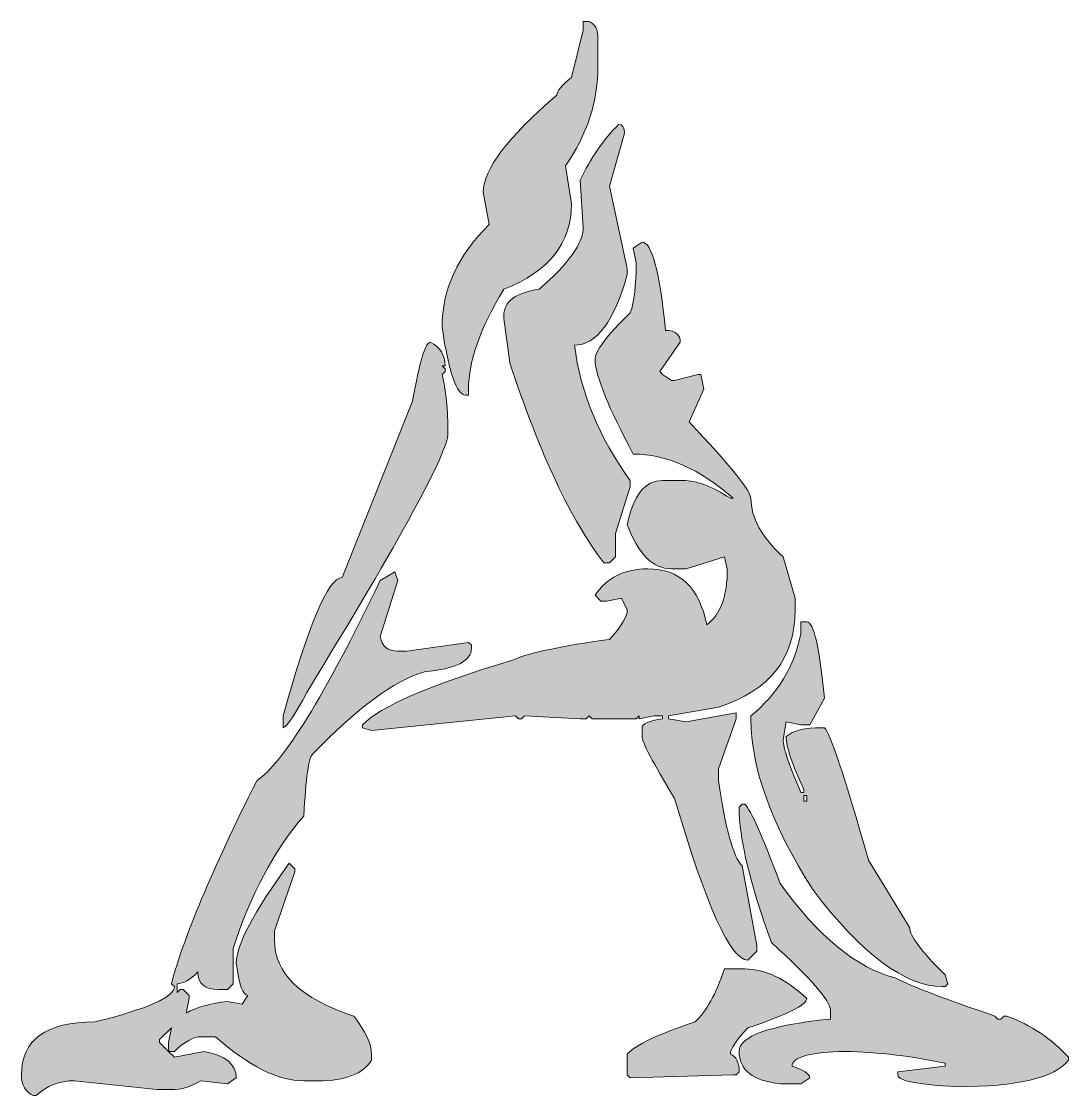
# Model space of a CAD drawing. Header units: inches. Extents: x 20 to 242, y -160 to -20.
# Drawn here: x 33.2 to 43.29, y -30.34 to -20 of the extents above; entities that cross this region are included whole.
import ezdxf

# ---------------------------------------------------------------- set-up
doc = ezdxf.new("R2010")
doc.units = ezdxf.units.IN
doc.header["$MEASUREMENT"] = 0
doc.layers.add('Layer 1', color=7, linetype='Continuous')

# ---------------------------------------------------------------- blocks, each defined once
blk = doc.blocks.new('block 3')
at = {"layer": 'Layer 1'}
h = blk.add_hatch(color=7, dxfattribs=at)
h.dxf.hatch_style = 2
edge = h.paths.add_edge_path()
edge.add_spline(control_points=[(37.481, -23.597), (37.481, -23.597), (37.509, -23.597), (37.509, -23.597), (37.509, -23.597), (37.509, -23.54), (37.509, -23.54), (37.509, -23.271), (37.622, -22.95), (37.849, -22.577), (38.283, -22.407), (38.5, -22.134), (38.5, -21.756), (38.5, -21.756), (38.444, -21.388), (38.444, -21.388), (38.651, -21.09), (38.755, -20.769), (38.755, -20.425), (38.755, -20.425), (38.755, -20.17), (38.755, -20.17), (38.755, -20.076), (38.727, -20.019), (38.67, -20), (38.67, -20), (38.614, -20), (38.614, -20), (38.614, -20), (38.614, -20.085), (38.614, -20.085), (38.614, -20.085), (38.5, -20.538), (38.5, -20.538), (38.406, -20.614), (38.359, -20.67), (38.359, -20.708), (37.887, -21.114), (37.651, -21.426), (37.651, -21.643), (37.651, -21.643), (37.707, -21.954), (37.707, -21.954), (37.405, -22.252), (37.254, -22.582), (37.254, -22.945), (37.32, -23.38), (37.396, -23.597), (37.481, -23.597)], knot_values=[0, 0, 0, 0, 1, 1, 1, 2, 2, 2, 3, 3, 3, 4, 4, 4, 5, 5, 5, 6, 6, 6, 7, 7, 7, 8, 8, 8, 9, 9, 9, 10, 10, 10, 11, 11, 11, 12, 12, 12, 13, 13, 13, 14, 14, 14, 15, 15, 15, 16, 16, 16, 16], degree=3, periodic=1)
h = blk.add_hatch(color=7, dxfattribs=at)
h.dxf.hatch_style = 2
edge = h.paths.add_edge_path()
edge.add_spline(control_points=[(38.614, -21.982), (38.614, -22.134), (38.472, -22.332), (38.189, -22.577), (37.962, -22.61), (37.849, -22.695), (37.849, -22.832), (37.849, -22.832), (37.849, -22.86), (37.849, -22.86), (37.849, -22.86), (37.906, -23.285), (37.906, -23.285), (38.198, -24.168), (38.5, -24.81), (38.812, -25.211), (38.812, -25.211), (38.868, -25.211), (38.868, -25.211), (38.868, -25.211), (38.925, -25.154), (38.925, -25.154), (38.925, -25.154), (38.925, -24.928), (38.925, -24.928), (38.925, -24.928), (39.067, -24.475), (39.067, -24.475), (39.067, -24.475), (39.067, -24.418), (39.067, -24.418), (38.765, -24.003), (38.585, -23.568), (38.529, -23.115), (38.741, -23.115), (38.911, -22.889), (39.038, -22.436), (39.038, -22.436), (39.038, -22.379), (39.038, -22.379), (39.038, -22.379), (38.868, -21.586), (38.868, -21.586), (38.868, -21.586), (39.01, -21.076), (39.01, -21.076), (39.01, -21.02), (38.991, -20.991), (38.953, -20.991), (38.807, -21.138), (38.684, -21.317), (38.585, -21.529), (38.585, -21.529), (38.614, -21.982), (38.614, -21.982)], knot_values=[0, 0, 0, 0, 1, 1, 1, 2, 2, 2, 3, 3, 3, 4, 4, 4, 5, 5, 5, 6, 6, 6, 7, 7, 7, 8, 8, 8, 9, 9, 9, 10, 10, 10, 11, 11, 11, 12, 12, 12, 13, 13, 13, 14, 14, 14, 15, 15, 15, 16, 16, 16, 17, 17, 17, 18, 18, 18, 18], degree=3, periodic=1)
h = blk.add_hatch(color=7, dxfattribs=at)
h.dxf.hatch_style = 2
edge = h.paths.add_edge_path()
edge.add_spline(control_points=[(39.152, -26.684), (39.152, -26.684), (39.152, -26.712), (39.152, -26.712), (39.152, -26.712), (39.293, -26.684), (39.293, -26.684), (39.293, -26.684), (39.378, -26.684), (39.378, -26.684), (39.378, -26.684), (39.378, -26.712), (39.378, -26.712), (39.246, -26.731), (39.18, -26.759), (39.18, -26.797), (39.18, -26.797), (39.18, -26.882), (39.18, -26.882), (39.18, -26.934), (39.284, -27.132), (39.492, -27.477), (39.798, -28.515), (40.034, -29.034), (40.199, -29.034), (40.199, -29.034), (40.284, -28.949), (40.284, -28.949), (40.284, -28.949), (40.284, -28.893), (40.284, -28.893), (40.284, -28.893), (40.143, -28.128), (40.143, -28.128), (40.058, -28.038), (39.982, -27.765), (39.916, -27.307), (39.916, -27.307), (39.916, -27.194), (39.916, -27.194), (39.916, -27.194), (40.086, -26.712), (40.086, -26.712), (40.086, -26.712), (40.086, -26.655), (40.086, -26.655), (40.086, -26.655), (39.605, -26.74), (39.605, -26.74), (39.605, -26.74), (39.435, -26.712), (39.435, -26.712), (39.435, -26.712), (39.435, -26.684), (39.435, -26.684), (39.435, -26.684), (39.916, -26.599), (39.916, -26.599), (40.407, -26.443), (40.653, -26.131), (40.653, -25.664), (40.653, -25.664), (40.653, -25.551), (40.653, -25.551), (40.653, -25.551), (40.539, -25.154), (40.539, -25.154), (40.332, -24.966), (40.228, -24.777), (40.228, -24.588), (40.228, -24.522), (40.03, -24.276), (39.633, -23.852), (39.633, -23.852), (39.775, -23.54), (39.775, -23.54), (39.775, -23.54), (39.746, -23.399), (39.746, -23.399), (39.746, -23.399), (39.718, -23.399), (39.718, -23.399), (39.718, -23.399), (39.492, -23.455), (39.492, -23.455), (39.492, -23.455), (39.463, -23.455), (39.463, -23.455), (39.463, -23.455), (39.378, -23.399), (39.378, -23.399), (39.378, -23.399), (39.35, -23.37), (39.35, -23.37), (39.35, -23.37), (39.548, -23.087), (39.548, -23.087), (39.548, -23.012), (39.501, -22.974), (39.407, -22.974), (39.35, -22.407), (39.274, -22.124), (39.18, -22.124), (39.18, -22.124), (39.095, -22.181), (39.095, -22.181), (39.095, -22.181), (39.123, -22.322), (39.123, -22.322), (39.123, -22.54), (39.104, -22.7), (39.067, -22.804), (38.84, -23.021), (38.727, -23.172), (38.727, -23.257), (38.736, -23.422), (38.859, -23.724), (39.095, -24.163), (39.411, -24.163), (39.732, -24.305), (40.058, -24.588), (40.058, -24.588), (40.03, -24.588), (40.03, -24.588), (39.855, -24.475), (39.704, -24.418), (39.576, -24.418), (39.576, -24.418), (39.378, -24.418), (39.378, -24.418), (39.208, -24.418), (39.095, -24.56), (39.038, -24.843), (39.142, -25.126), (39.284, -25.268), (39.463, -25.268), (39.463, -25.268), (39.605, -25.268), (39.605, -25.268), (39.605, -25.268), (39.973, -25.154), (39.973, -25.154), (39.973, -25.154), (40.001, -25.268), (40.001, -25.268), (40.001, -25.532), (39.935, -25.711), (39.803, -25.806), (39.732, -25.447), (39.543, -25.268), (39.237, -25.268), (39.01, -25.268), (38.84, -25.353), (38.727, -25.522), (38.727, -25.522), (38.784, -25.579), (38.784, -25.579), (38.784, -25.579), (38.84, -25.579), (38.84, -25.579), (38.84, -25.579), (38.982, -25.551), (38.982, -25.551), (38.982, -25.551), (39.038, -25.664), (39.038, -25.664), (39.038, -25.726), (38.982, -25.82), (38.868, -25.947), (38.411, -26.009), (38.099, -26.075), (37.934, -26.146), (37.136, -26.386), (36.655, -26.594), (36.489, -26.769), (36.489, -26.769), (36.489, -26.797), (36.489, -26.797), (36.489, -26.797), (36.575, -26.825), (36.575, -26.825), (36.575, -26.825), (37.962, -26.684), (37.962, -26.684), (37.962, -26.684), (37.99, -26.712), (37.99, -26.712), (37.99, -26.712), (38.019, -26.712), (38.019, -26.712), (38.019, -26.712), (38.047, -26.684), (38.047, -26.684), (38.047, -26.684), (38.585, -26.712), (38.585, -26.712), (38.585, -26.712), (38.642, -26.712), (38.642, -26.712), (38.642, -26.712), (38.67, -26.684), (38.67, -26.684), (38.67, -26.684), (38.698, -26.712), (38.698, -26.712), (38.698, -26.712), (39.123, -26.712), (39.123, -26.712), (39.123, -26.712), (39.152, -26.684), (39.152, -26.684)], knot_values=[0, 0, 0, 0, 1, 1, 1, 2, 2, 2, 3, 3, 3, 4, 4, 4, 5, 5, 5, 6, 6, 6, 7, 7, 7, 8, 8, 8, 9, 9, 9, 10, 10, 10, 11, 11, 11, 12, 12, 12, 13, 13, 13, 14, 14, 14, 15, 15, 15, 16, 16, 16, 17, 17, 17, 18, 18, 18, 19, 19, 19, 20, 20, 20, 21, 21, 21, 22, 22, 22, 23, 23, 23, 24, 24, 24, 25, 25, 25, 26, 26, 26, 27, 27, 27, 28, 28, 28, 29, 29, 29, 30, 30, 30, 31, 31, 31, 32, 32, 32, 33, 33, 33, 34, 34, 34, 35, 35, 35, 36, 36, 36, 37, 37, 37, 38, 38, 38, 39, 39, 39, 40, 40, 40, 41, 41, 41, 42, 42, 42, 43, 43, 43, 44, 44, 44, 45, 45, 45, 46, 46, 46, 47, 47, 47, 48, 48, 48, 49, 49, 49, 50, 50, 50, 51, 51, 51, 52, 52, 52, 53, 53, 53, 54, 54, 54, 55, 55, 55, 56, 56, 56, 57, 57, 57, 58, 58, 58, 59, 59, 59, 60, 60, 60, 61, 61, 61, 62, 62, 62, 63, 63, 63, 64, 64, 64, 65, 65, 65, 66, 66, 66, 67, 67, 67, 68, 68, 68, 69, 69, 69, 70, 70, 70, 70], degree=3, periodic=1)
h = blk.add_hatch(color=7, dxfattribs=at)
h.dxf.hatch_style = 2
edge = h.paths.add_edge_path()
edge.add_spline(control_points=[(35.951, -26.457), (36.858, -24.98), (37.311, -24.149), (37.311, -23.965), (37.311, -23.738), (37.292, -23.55), (37.254, -23.399), (37.254, -23.399), (37.283, -23.37), (37.283, -23.37), (37.283, -23.37), (37.283, -23.342), (37.283, -23.342), (37.283, -23.342), (37.254, -23.313), (37.254, -23.313), (37.254, -23.313), (37.283, -23.313), (37.283, -23.313), (37.283, -23.21), (37.235, -23.134), (37.141, -23.087), (37.094, -23.087), (37.037, -23.276), (36.971, -23.653), (36.971, -23.653), (36.291, -25.353), (36.291, -25.353), (36.159, -25.353), (35.97, -25.796), (35.725, -26.684), (35.725, -26.684), (35.725, -26.797), (35.725, -26.797), (35.767, -26.778), (35.843, -26.665), (35.951, -26.457)], knot_values=[0, 0, 0, 0, 1, 1, 1, 2, 2, 2, 3, 3, 3, 4, 4, 4, 5, 5, 5, 6, 6, 6, 7, 7, 7, 8, 8, 8, 9, 9, 9, 10, 10, 10, 11, 11, 11, 12, 12, 12, 12], degree=3, periodic=1)
h = blk.add_hatch(color=7, dxfattribs=at)
h.dxf.hatch_style = 2
edge = h.paths.add_edge_path()
edge.add_spline(control_points=[(35.64, -28.836), (35.64, -28.836), (35.64, -28.751), (35.64, -28.751), (35.64, -28.751), (35.838, -28.185), (35.838, -28.185), (35.838, -28.185), (35.838, -28.156), (35.838, -28.156), (35.838, -28.156), (35.781, -28.1), (35.781, -28.1), (35.442, -28.572), (35.272, -28.893), (35.272, -29.063), (35.3, -29.27), (35.338, -29.374), (35.385, -29.374), (35.385, -29.374), (35.328, -29.459), (35.328, -29.459), (35.328, -29.459), (35.187, -29.431), (35.187, -29.431), (35.026, -29.45), (34.894, -29.487), (34.79, -29.544), (34.79, -29.544), (34.819, -29.402), (34.819, -29.402), (34.819, -29.402), (34.819, -29.374), (34.819, -29.374), (34.819, -29.374), (34.762, -29.317), (34.762, -29.317), (34.762, -29.317), (34.734, -29.317), (34.734, -29.317), (34.734, -29.317), (34.705, -29.346), (34.705, -29.346), (34.705, -29.346), (34.705, -29.261), (34.705, -29.261), (34.762, -29.261), (34.828, -29.223), (34.904, -29.148), (34.904, -29.261), (34.97, -29.317), (35.102, -29.317), (35.102, -29.317), (35.187, -29.317), (35.187, -29.317), (35.187, -29.317), (35.243, -29.261), (35.243, -29.261), (35.243, -29.261), (35.243, -28.921), (35.243, -28.921), (35.409, -28.407), (35.635, -27.982), (35.923, -27.647), (35.942, -27.283), (35.97, -27.085), (36.008, -27.052), (36.433, -26.608), (36.792, -26.344), (37.084, -26.259), (37.386, -26.231), (37.537, -26.155), (37.537, -26.032), (37.537, -26.032), (37.537, -26.004), (37.537, -26.004), (37.537, -26.004), (37.509, -25.976), (37.509, -25.976), (37.509, -25.976), (36.914, -26.061), (36.914, -26.061), (36.914, -26.061), (36.829, -26.061), (36.829, -26.061), (36.73, -26.061), (36.674, -26.014), (36.659, -25.919), (36.659, -25.919), (36.829, -25.381), (36.829, -25.381), (36.829, -25.381), (36.801, -25.296), (36.801, -25.296), (36.801, -25.296), (36.659, -25.381), (36.659, -25.381), (36.121, -26.495), (35.725, -27.137), (35.47, -27.307), (35.036, -28.171), (34.762, -28.822), (34.649, -29.261), (34.649, -29.261), (34.677, -29.289), (34.677, -29.289), (34.677, -29.388), (34.422, -29.502), (33.912, -29.629), (33.44, -29.629), (33.204, -29.799), (33.204, -30.139), (33.204, -30.238), (33.242, -30.304), (33.318, -30.337), (33.318, -30.337), (33.346, -30.337), (33.346, -30.337), (33.445, -30.243), (33.568, -30.195), (33.714, -30.195), (33.714, -30.195), (34.507, -30.28), (34.507, -30.28), (34.507, -30.28), (34.649, -30.28), (34.649, -30.28), (34.743, -30.28), (34.838, -30.252), (34.932, -30.195), (34.932, -30.195), (35.187, -30.224), (35.187, -30.224), (35.187, -30.224), (35.272, -30.167), (35.272, -30.167), (35.272, -30.035), (35.168, -29.95), (34.96, -29.912), (34.96, -29.912), (34.677, -29.969), (34.677, -29.969), (34.677, -29.969), (34.62, -29.912), (34.62, -29.912), (34.62, -29.912), (34.535, -29.827), (34.535, -29.827), (34.535, -29.827), (34.535, -29.799), (34.535, -29.799), (34.535, -29.799), (34.649, -29.686), (34.649, -29.686), (34.649, -29.686), (34.62, -29.827), (34.62, -29.827), (34.62, -29.827), (34.62, -29.912), (34.62, -29.912), (34.62, -29.912), (34.677, -29.912), (34.677, -29.912), (34.776, -29.818), (34.861, -29.771), (34.932, -29.771), (34.932, -29.771), (35.074, -29.771), (35.074, -29.771), (35.39, -30.054), (35.673, -30.195), (35.923, -30.195), (35.923, -30.195), (36.065, -30.195), (36.065, -30.195), (36.324, -30.195), (36.494, -30.129), (36.575, -29.997), (36.575, -29.997), (36.575, -29.94), (36.575, -29.94), (36.575, -29.841), (36.518, -29.719), (36.405, -29.572), (35.895, -29.407), (35.64, -29.162), (35.64, -28.836)], knot_values=[0, 0, 0, 0, 1, 1, 1, 2, 2, 2, 3, 3, 3, 4, 4, 4, 5, 5, 5, 6, 6, 6, 7, 7, 7, 8, 8, 8, 9, 9, 9, 10, 10, 10, 11, 11, 11, 12, 12, 12, 13, 13, 13, 14, 14, 14, 15, 15, 15, 16, 16, 16, 17, 17, 17, 18, 18, 18, 19, 19, 19, 20, 20, 20, 21, 21, 21, 22, 22, 22, 23, 23, 23, 24, 24, 24, 25, 25, 25, 26, 26, 26, 27, 27, 27, 28, 28, 28, 29, 29, 29, 30, 30, 30, 31, 31, 31, 32, 32, 32, 33, 33, 33, 34, 34, 34, 35, 35, 35, 36, 36, 36, 37, 37, 37, 38, 38, 38, 39, 39, 39, 40, 40, 40, 41, 41, 41, 42, 42, 42, 43, 43, 43, 44, 44, 44, 45, 45, 45, 46, 46, 46, 47, 47, 47, 48, 48, 48, 49, 49, 49, 50, 50, 50, 51, 51, 51, 52, 52, 52, 53, 53, 53, 54, 54, 54, 55, 55, 55, 56, 56, 56, 57, 57, 57, 58, 58, 58, 59, 59, 59, 60, 60, 60, 61, 61, 61, 62, 62, 62, 62], degree=3, periodic=1)
h = blk.add_hatch(color=7, dxfattribs=at)
h.dxf.hatch_style = 2
edge = h.paths.add_edge_path()
edge.add_spline(control_points=[(40.228, -26.684), (40.228, -26.684), (40.228, -26.712), (40.228, -26.712), (40.228, -27.184), (40.426, -27.731), (40.823, -28.355), (41.299, -28.978), (41.715, -29.289), (42.069, -29.289), (42.069, -29.289), (42.097, -29.289), (42.097, -29.289), (42.097, -29.289), (42.125, -29.261), (42.125, -29.261), (42.125, -29.261), (42.097, -29.176), (42.097, -29.176), (41.87, -28.949), (41.757, -28.798), (41.757, -28.723), (41.757, -28.723), (41.361, -28.071), (41.361, -28.071), (41.129, -27.264), (40.988, -26.839), (40.936, -26.797), (40.936, -26.797), (40.907, -26.797), (40.907, -26.797), (40.747, -26.797), (40.634, -26.825), (40.568, -26.882), (40.568, -26.981), (40.624, -27.151), (40.738, -27.392), (40.738, -27.392), (40.738, -27.42), (40.738, -27.42), (40.738, -27.42), (40.709, -27.42), (40.709, -27.42), (40.596, -27.16), (40.539, -26.991), (40.539, -26.91), (40.539, -26.91), (40.568, -26.74), (40.568, -26.74), (40.568, -26.74), (40.709, -26.769), (40.709, -26.769), (40.709, -26.769), (40.794, -26.769), (40.794, -26.769), (40.794, -26.769), (40.936, -26.514), (40.936, -26.514), (40.889, -26.023), (40.832, -25.777), (40.766, -25.777), (40.766, -25.777), (40.709, -25.777), (40.709, -25.777), (40.709, -25.777), (40.709, -25.891), (40.709, -25.891), (40.648, -26.207), (40.487, -26.471), (40.228, -26.684)], knot_values=[0, 0, 0, 0, 1, 1, 1, 2, 2, 2, 3, 3, 3, 4, 4, 4, 5, 5, 5, 6, 6, 6, 7, 7, 7, 8, 8, 8, 9, 9, 9, 10, 10, 10, 11, 11, 11, 12, 12, 12, 13, 13, 13, 14, 14, 14, 15, 15, 15, 16, 16, 16, 17, 17, 17, 18, 18, 18, 19, 19, 19, 20, 20, 20, 21, 21, 21, 22, 22, 22, 23, 23, 23, 23], degree=3, periodic=1)
h.paths.add_polyline_path([(40.738, -27.448), (40.766, -27.448), (40.766, -27.505), (40.738, -27.505)])
h = blk.add_hatch(color=7, dxfattribs=at)
h.dxf.hatch_style = 2
edge = h.paths.add_edge_path()
edge.add_spline(control_points=[(42.663, -29.572), (42.663, -29.572), (42.635, -29.601), (42.635, -29.601), (42.635, -29.601), (42.607, -29.601), (42.607, -29.601), (42.607, -29.601), (42.578, -29.572), (42.578, -29.572), (42.102, -29.412), (41.781, -29.289), (41.616, -29.204), (41.247, -29.11), (40.879, -28.808), (40.511, -28.298), (40.341, -27.845), (40.228, -27.59), (40.171, -27.533), (40.171, -27.533), (40.143, -27.533), (40.143, -27.533), (40.143, -27.533), (40.115, -27.562), (40.115, -27.562), (40.115, -27.864), (40.218, -28.298), (40.426, -28.864), (40.804, -29.209), (40.993, -29.426), (40.993, -29.516), (40.993, -29.516), (40.993, -29.601), (40.993, -29.601), (40.407, -29.662), (40.115, -29.766), (40.115, -29.912), (40.115, -30.092), (40.247, -30.195), (40.511, -30.224), (40.511, -30.224), (40.709, -30.224), (40.709, -30.224), (40.709, -30.224), (40.794, -30.167), (40.794, -30.167), (40.794, -30.129), (40.738, -30.092), (40.624, -30.054), (40.624, -29.974), (40.775, -29.926), (41.077, -29.912), (41.384, -29.912), (41.724, -29.95), (42.097, -30.025), (42.097, -30.025), (42.097, -30.054), (42.097, -30.054), (42.097, -30.054), (41.644, -30.11), (41.644, -30.11), (41.644, -30.11), (41.644, -30.139), (41.644, -30.139), (41.644, -30.195), (41.833, -30.233), (42.21, -30.252), (42.796, -30.252), (43.154, -30.167), (43.286, -29.997), (43.286, -29.997), (43.286, -29.969), (43.286, -29.969), (43.121, -29.79), (42.923, -29.657), (42.692, -29.572), (42.692, -29.572), (42.663, -29.572), (42.663, -29.572)], knot_values=[0, 0, 0, 0, 1, 1, 1, 2, 2, 2, 3, 3, 3, 4, 4, 4, 5, 5, 5, 6, 6, 6, 7, 7, 7, 8, 8, 8, 9, 9, 9, 10, 10, 10, 11, 11, 11, 12, 12, 12, 13, 13, 13, 14, 14, 14, 15, 15, 15, 16, 16, 16, 17, 17, 17, 18, 18, 18, 19, 19, 19, 20, 20, 20, 21, 21, 21, 22, 22, 22, 23, 23, 23, 24, 24, 24, 25, 25, 25, 26, 26, 26, 26], degree=3, periodic=1)
h = blk.add_hatch(color=7, dxfattribs=at)
h.dxf.hatch_style = 2
edge = h.paths.add_edge_path()
edge.add_spline(control_points=[(40.03, -29.94), (40.03, -29.889), (40.086, -29.804), (40.199, -29.686), (40.577, -29.558), (40.766, -29.464), (40.766, -29.402), (40.563, -29.214), (40.365, -29.119), (40.171, -29.119), (40.171, -29.119), (39.973, -29.119), (39.973, -29.119), (39.893, -29.36), (39.798, -29.53), (39.69, -29.629), (39.331, -29.747), (39.114, -29.851), (39.038, -29.94), (39.038, -29.94), (39.038, -30.139), (39.038, -30.139), (39.038, -30.139), (39.067, -30.167), (39.067, -30.167), (39.067, -30.167), (40.058, -30.139), (40.058, -30.139), (40.058, -30.139), (40.086, -30.139), (40.086, -30.139), (40.086, -30.139), (40.115, -30.11), (40.115, -30.11), (40.115, -30.016), (40.086, -29.959), (40.03, -29.94)], knot_values=[0, 0, 0, 0, 1, 1, 1, 2, 2, 2, 3, 3, 3, 4, 4, 4, 5, 5, 5, 6, 6, 6, 7, 7, 7, 8, 8, 8, 9, 9, 9, 10, 10, 10, 11, 11, 11, 12, 12, 12, 12], degree=3, periodic=1)
at = {"layer": 'Layer 1', "lineweight": 0}
blk.add_lwpolyline([(40.738, -27.448), (40.766, -27.448), (40.766, -27.505), (40.738, -27.505), (40.738, -27.448)], dxfattribs=at)
for points, knots in [([(37.481, -23.597), (37.481, -23.597), (37.509, -23.597), (37.509, -23.597), (37.509, -23.597), (37.509, -23.54), (37.509, -23.54), (37.509, -23.271), (37.622, -22.95), (37.849, -22.577), (38.283, -22.407), (38.5, -22.134), (38.5, -21.756), (38.5, -21.756), (38.444, -21.388), (38.444, -21.388), (38.651, -21.09), (38.755, -20.769), (38.755, -20.425), (38.755, -20.425), (38.755, -20.17), (38.755, -20.17), (38.755, -20.076), (38.727, -20.019), (38.67, -20), (38.67, -20), (38.614, -20), (38.614, -20), (38.614, -20), (38.614, -20.085), (38.614, -20.085), (38.614, -20.085), (38.5, -20.538), (38.5, -20.538), (38.406, -20.614), (38.359, -20.67), (38.359, -20.708), (37.887, -21.114), (37.651, -21.426), (37.651, -21.643), (37.651, -21.643), (37.707, -21.954), (37.707, -21.954), (37.405, -22.252), (37.254, -22.582), (37.254, -22.945), (37.32, -23.38), (37.396, -23.597), (37.481, -23.597)], [0, 0, 0, 0, 1, 1, 1, 2, 2, 2, 3, 3, 3, 4, 4, 4, 5, 5, 5, 6, 6, 6, 7, 7, 7, 8, 8, 8, 9, 9, 9, 10, 10, 10, 11, 11, 11, 12, 12, 12, 13, 13, 13, 14, 14, 14, 15, 15, 15, 16, 16, 16, 16]), ([(38.614, -21.982), (38.614, -22.134), (38.472, -22.332), (38.189, -22.577), (37.962, -22.61), (37.849, -22.695), (37.849, -22.832), (37.849, -22.832), (37.849, -22.86), (37.849, -22.86), (37.849, -22.86), (37.906, -23.285), (37.906, -23.285), (38.198, -24.168), (38.5, -24.81), (38.812, -25.211), (38.812, -25.211), (38.868, -25.211), (38.868, -25.211), (38.868, -25.211), (38.925, -25.154), (38.925, -25.154), (38.925, -25.154), (38.925, -24.928), (38.925, -24.928), (38.925, -24.928), (39.067, -24.475), (39.067, -24.475), (39.067, -24.475), (39.067, -24.418), (39.067, -24.418), (38.765, -24.003), (38.585, -23.568), (38.529, -23.115), (38.741, -23.115), (38.911, -22.889), (39.038, -22.436), (39.038, -22.436), (39.038, -22.379), (39.038, -22.379), (39.038, -22.379), (38.868, -21.586), (38.868, -21.586), (38.868, -21.586), (39.01, -21.076), (39.01, -21.076), (39.01, -21.02), (38.991, -20.991), (38.953, -20.991), (38.807, -21.138), (38.684, -21.317), (38.585, -21.529), (38.585, -21.529), (38.614, -21.982), (38.614, -21.982)], [0, 0, 0, 0, 1, 1, 1, 2, 2, 2, 3, 3, 3, 4, 4, 4, 5, 5, 5, 6, 6, 6, 7, 7, 7, 8, 8, 8, 9, 9, 9, 10, 10, 10, 11, 11, 11, 12, 12, 12, 13, 13, 13, 14, 14, 14, 15, 15, 15, 16, 16, 16, 17, 17, 17, 18, 18, 18, 18]), ([(39.152, -26.684), (39.152, -26.684), (39.152, -26.712), (39.152, -26.712), (39.152, -26.712), (39.293, -26.684), (39.293, -26.684), (39.293, -26.684), (39.378, -26.684), (39.378, -26.684), (39.378, -26.684), (39.378, -26.712), (39.378, -26.712), (39.246, -26.731), (39.18, -26.759), (39.18, -26.797), (39.18, -26.797), (39.18, -26.882), (39.18, -26.882), (39.18, -26.934), (39.284, -27.132), (39.492, -27.477), (39.798, -28.515), (40.034, -29.034), (40.199, -29.034), (40.199, -29.034), (40.284, -28.949), (40.284, -28.949), (40.284, -28.949), (40.284, -28.893), (40.284, -28.893), (40.284, -28.893), (40.143, -28.128), (40.143, -28.128), (40.058, -28.038), (39.982, -27.765), (39.916, -27.307), (39.916, -27.307), (39.916, -27.194), (39.916, -27.194), (39.916, -27.194), (40.086, -26.712), (40.086, -26.712), (40.086, -26.712), (40.086, -26.655), (40.086, -26.655), (40.086, -26.655), (39.605, -26.74), (39.605, -26.74), (39.605, -26.74), (39.435, -26.712), (39.435, -26.712), (39.435, -26.712), (39.435, -26.684), (39.435, -26.684), (39.435, -26.684), (39.916, -26.599), (39.916, -26.599), (40.407, -26.443), (40.653, -26.131), (40.653, -25.664), (40.653, -25.664), (40.653, -25.551), (40.653, -25.551), (40.653, -25.551), (40.539, -25.154), (40.539, -25.154), (40.332, -24.966), (40.228, -24.777), (40.228, -24.588), (40.228, -24.522), (40.03, -24.276), (39.633, -23.852), (39.633, -23.852), (39.775, -23.54), (39.775, -23.54), (39.775, -23.54), (39.746, -23.399), (39.746, -23.399), (39.746, -23.399), (39.718, -23.399), (39.718, -23.399), (39.718, -23.399), (39.492, -23.455), (39.492, -23.455), (39.492, -23.455), (39.463, -23.455), (39.463, -23.455), (39.463, -23.455), (39.378, -23.399), (39.378, -23.399), (39.378, -23.399), (39.35, -23.37), (39.35, -23.37), (39.35, -23.37), (39.548, -23.087), (39.548, -23.087), (39.548, -23.012), (39.501, -22.974), (39.407, -22.974), (39.35, -22.407), (39.274, -22.124), (39.18, -22.124), (39.18, -22.124), (39.095, -22.181), (39.095, -22.181), (39.095, -22.181), (39.123, -22.322), (39.123, -22.322), (39.123, -22.54), (39.104, -22.7), (39.067, -22.804), (38.84, -23.021), (38.727, -23.172), (38.727, -23.257), (38.736, -23.422), (38.859, -23.724), (39.095, -24.163), (39.411, -24.163), (39.732, -24.305), (40.058, -24.588), (40.058, -24.588), (40.03, -24.588), (40.03, -24.588), (39.855, -24.475), (39.704, -24.418), (39.576, -24.418), (39.576, -24.418), (39.378, -24.418), (39.378, -24.418), (39.208, -24.418), (39.095, -24.56), (39.038, -24.843), (39.142, -25.126), (39.284, -25.268), (39.463, -25.268), (39.463, -25.268), (39.605, -25.268), (39.605, -25.268), (39.605, -25.268), (39.973, -25.154), (39.973, -25.154), (39.973, -25.154), (40.001, -25.268), (40.001, -25.268), (40.001, -25.532), (39.935, -25.711), (39.803, -25.806), (39.732, -25.447), (39.543, -25.268), (39.237, -25.268), (39.01, -25.268), (38.84, -25.353), (38.727, -25.522), (38.727, -25.522), (38.784, -25.579), (38.784, -25.579), (38.784, -25.579), (38.84, -25.579), (38.84, -25.579), (38.84, -25.579), (38.982, -25.551), (38.982, -25.551), (38.982, -25.551), (39.038, -25.664), (39.038, -25.664), (39.038, -25.726), (38.982, -25.82), (38.868, -25.947), (38.411, -26.009), (38.099, -26.075), (37.934, -26.146), (37.136, -26.386), (36.655, -26.594), (36.489, -26.769), (36.489, -26.769), (36.489, -26.797), (36.489, -26.797), (36.489, -26.797), (36.575, -26.825), (36.575, -26.825), (36.575, -26.825), (37.962, -26.684), (37.962, -26.684), (37.962, -26.684), (37.99, -26.712), (37.99, -26.712), (37.99, -26.712), (38.019, -26.712), (38.019, -26.712), (38.019, -26.712), (38.047, -26.684), (38.047, -26.684), (38.047, -26.684), (38.585, -26.712), (38.585, -26.712), (38.585, -26.712), (38.642, -26.712), (38.642, -26.712), (38.642, -26.712), (38.67, -26.684), (38.67, -26.684), (38.67, -26.684), (38.698, -26.712), (38.698, -26.712), (38.698, -26.712), (39.123, -26.712), (39.123, -26.712), (39.123, -26.712), (39.152, -26.684), (39.152, -26.684)], [0, 0, 0, 0, 1, 1, 1, 2, 2, 2, 3, 3, 3, 4, 4, 4, 5, 5, 5, 6, 6, 6, 7, 7, 7, 8, 8, 8, 9, 9, 9, 10, 10, 10, 11, 11, 11, 12, 12, 12, 13, 13, 13, 14, 14, 14, 15, 15, 15, 16, 16, 16, 17, 17, 17, 18, 18, 18, 19, 19, 19, 20, 20, 20, 21, 21, 21, 22, 22, 22, 23, 23, 23, 24, 24, 24, 25, 25, 25, 26, 26, 26, 27, 27, 27, 28, 28, 28, 29, 29, 29, 30, 30, 30, 31, 31, 31, 32, 32, 32, 33, 33, 33, 34, 34, 34, 35, 35, 35, 36, 36, 36, 37, 37, 37, 38, 38, 38, 39, 39, 39, 40, 40, 40, 41, 41, 41, 42, 42, 42, 43, 43, 43, 44, 44, 44, 45, 45, 45, 46, 46, 46, 47, 47, 47, 48, 48, 48, 49, 49, 49, 50, 50, 50, 51, 51, 51, 52, 52, 52, 53, 53, 53, 54, 54, 54, 55, 55, 55, 56, 56, 56, 57, 57, 57, 58, 58, 58, 59, 59, 59, 60, 60, 60, 61, 61, 61, 62, 62, 62, 63, 63, 63, 64, 64, 64, 65, 65, 65, 66, 66, 66, 67, 67, 67, 68, 68, 68, 69, 69, 69, 70, 70, 70, 70]), ([(35.951, -26.457), (36.858, -24.98), (37.311, -24.149), (37.311, -23.965), (37.311, -23.738), (37.292, -23.55), (37.254, -23.399), (37.254, -23.399), (37.283, -23.37), (37.283, -23.37), (37.283, -23.37), (37.283, -23.342), (37.283, -23.342), (37.283, -23.342), (37.254, -23.313), (37.254, -23.313), (37.254, -23.313), (37.283, -23.313), (37.283, -23.313), (37.283, -23.21), (37.235, -23.134), (37.141, -23.087), (37.094, -23.087), (37.037, -23.276), (36.971, -23.653), (36.971, -23.653), (36.291, -25.353), (36.291, -25.353), (36.159, -25.353), (35.97, -25.796), (35.725, -26.684), (35.725, -26.684), (35.725, -26.797), (35.725, -26.797), (35.767, -26.778), (35.843, -26.665), (35.951, -26.457)], [0, 0, 0, 0, 1, 1, 1, 2, 2, 2, 3, 3, 3, 4, 4, 4, 5, 5, 5, 6, 6, 6, 7, 7, 7, 8, 8, 8, 9, 9, 9, 10, 10, 10, 11, 11, 11, 12, 12, 12, 12]), ([(35.64, -28.836), (35.64, -28.836), (35.64, -28.751), (35.64, -28.751), (35.64, -28.751), (35.838, -28.185), (35.838, -28.185), (35.838, -28.185), (35.838, -28.156), (35.838, -28.156), (35.838, -28.156), (35.781, -28.1), (35.781, -28.1), (35.442, -28.572), (35.272, -28.893), (35.272, -29.063), (35.3, -29.27), (35.338, -29.374), (35.385, -29.374), (35.385, -29.374), (35.328, -29.459), (35.328, -29.459), (35.328, -29.459), (35.187, -29.431), (35.187, -29.431), (35.026, -29.45), (34.894, -29.487), (34.79, -29.544), (34.79, -29.544), (34.819, -29.402), (34.819, -29.402), (34.819, -29.402), (34.819, -29.374), (34.819, -29.374), (34.819, -29.374), (34.762, -29.317), (34.762, -29.317), (34.762, -29.317), (34.734, -29.317), (34.734, -29.317), (34.734, -29.317), (34.705, -29.346), (34.705, -29.346), (34.705, -29.346), (34.705, -29.261), (34.705, -29.261), (34.762, -29.261), (34.828, -29.223), (34.904, -29.148), (34.904, -29.261), (34.97, -29.317), (35.102, -29.317), (35.102, -29.317), (35.187, -29.317), (35.187, -29.317), (35.187, -29.317), (35.243, -29.261), (35.243, -29.261), (35.243, -29.261), (35.243, -28.921), (35.243, -28.921), (35.409, -28.407), (35.635, -27.982), (35.923, -27.647), (35.942, -27.283), (35.97, -27.085), (36.008, -27.052), (36.433, -26.608), (36.792, -26.344), (37.084, -26.259), (37.386, -26.231), (37.537, -26.155), (37.537, -26.032), (37.537, -26.032), (37.537, -26.004), (37.537, -26.004), (37.537, -26.004), (37.509, -25.976), (37.509, -25.976), (37.509, -25.976), (36.914, -26.061), (36.914, -26.061), (36.914, -26.061), (36.829, -26.061), (36.829, -26.061), (36.73, -26.061), (36.674, -26.014), (36.659, -25.919), (36.659, -25.919), (36.829, -25.381), (36.829, -25.381), (36.829, -25.381), (36.801, -25.296), (36.801, -25.296), (36.801, -25.296), (36.659, -25.381), (36.659, -25.381), (36.121, -26.495), (35.725, -27.137), (35.47, -27.307), (35.036, -28.171), (34.762, -28.822), (34.649, -29.261), (34.649, -29.261), (34.677, -29.289), (34.677, -29.289), (34.677, -29.388), (34.422, -29.502), (33.912, -29.629), (33.44, -29.629), (33.204, -29.799), (33.204, -30.139), (33.204, -30.238), (33.242, -30.304), (33.318, -30.337), (33.318, -30.337), (33.346, -30.337), (33.346, -30.337), (33.445, -30.243), (33.568, -30.195), (33.714, -30.195), (33.714, -30.195), (34.507, -30.28), (34.507, -30.28), (34.507, -30.28), (34.649, -30.28), (34.649, -30.28), (34.743, -30.28), (34.838, -30.252), (34.932, -30.195), (34.932, -30.195), (35.187, -30.224), (35.187, -30.224), (35.187, -30.224), (35.272, -30.167), (35.272, -30.167), (35.272, -30.035), (35.168, -29.95), (34.96, -29.912), (34.96, -29.912), (34.677, -29.969), (34.677, -29.969), (34.677, -29.969), (34.62, -29.912), (34.62, -29.912), (34.62, -29.912), (34.535, -29.827), (34.535, -29.827), (34.535, -29.827), (34.535, -29.799), (34.535, -29.799), (34.535, -29.799), (34.649, -29.686), (34.649, -29.686), (34.649, -29.686), (34.62, -29.827), (34.62, -29.827), (34.62, -29.827), (34.62, -29.912), (34.62, -29.912), (34.62, -29.912), (34.677, -29.912), (34.677, -29.912), (34.776, -29.818), (34.861, -29.771), (34.932, -29.771), (34.932, -29.771), (35.074, -29.771), (35.074, -29.771), (35.39, -30.054), (35.673, -30.195), (35.923, -30.195), (35.923, -30.195), (36.065, -30.195), (36.065, -30.195), (36.324, -30.195), (36.494, -30.129), (36.575, -29.997), (36.575, -29.997), (36.575, -29.94), (36.575, -29.94), (36.575, -29.841), (36.518, -29.719), (36.405, -29.572), (35.895, -29.407), (35.64, -29.162), (35.64, -28.836)], [0, 0, 0, 0, 1, 1, 1, 2, 2, 2, 3, 3, 3, 4, 4, 4, 5, 5, 5, 6, 6, 6, 7, 7, 7, 8, 8, 8, 9, 9, 9, 10, 10, 10, 11, 11, 11, 12, 12, 12, 13, 13, 13, 14, 14, 14, 15, 15, 15, 16, 16, 16, 17, 17, 17, 18, 18, 18, 19, 19, 19, 20, 20, 20, 21, 21, 21, 22, 22, 22, 23, 23, 23, 24, 24, 24, 25, 25, 25, 26, 26, 26, 27, 27, 27, 28, 28, 28, 29, 29, 29, 30, 30, 30, 31, 31, 31, 32, 32, 32, 33, 33, 33, 34, 34, 34, 35, 35, 35, 36, 36, 36, 37, 37, 37, 38, 38, 38, 39, 39, 39, 40, 40, 40, 41, 41, 41, 42, 42, 42, 43, 43, 43, 44, 44, 44, 45, 45, 45, 46, 46, 46, 47, 47, 47, 48, 48, 48, 49, 49, 49, 50, 50, 50, 51, 51, 51, 52, 52, 52, 53, 53, 53, 54, 54, 54, 55, 55, 55, 56, 56, 56, 57, 57, 57, 58, 58, 58, 59, 59, 59, 60, 60, 60, 61, 61, 61, 62, 62, 62, 62]), ([(40.228, -26.684), (40.228, -26.684), (40.228, -26.712), (40.228, -26.712), (40.228, -27.184), (40.426, -27.731), (40.823, -28.355), (41.299, -28.978), (41.715, -29.289), (42.069, -29.289), (42.069, -29.289), (42.097, -29.289), (42.097, -29.289), (42.097, -29.289), (42.125, -29.261), (42.125, -29.261), (42.125, -29.261), (42.097, -29.176), (42.097, -29.176), (41.87, -28.949), (41.757, -28.798), (41.757, -28.723), (41.757, -28.723), (41.361, -28.071), (41.361, -28.071), (41.129, -27.264), (40.988, -26.839), (40.936, -26.797), (40.936, -26.797), (40.907, -26.797), (40.907, -26.797), (40.747, -26.797), (40.634, -26.825), (40.568, -26.882), (40.568, -26.981), (40.624, -27.151), (40.738, -27.392), (40.738, -27.392), (40.738, -27.42), (40.738, -27.42), (40.738, -27.42), (40.709, -27.42), (40.709, -27.42), (40.596, -27.16), (40.539, -26.991), (40.539, -26.91), (40.539, -26.91), (40.568, -26.74), (40.568, -26.74), (40.568, -26.74), (40.709, -26.769), (40.709, -26.769), (40.709, -26.769), (40.794, -26.769), (40.794, -26.769), (40.794, -26.769), (40.936, -26.514), (40.936, -26.514), (40.889, -26.023), (40.832, -25.777), (40.766, -25.777), (40.766, -25.777), (40.709, -25.777), (40.709, -25.777), (40.709, -25.777), (40.709, -25.891), (40.709, -25.891), (40.648, -26.207), (40.487, -26.471), (40.228, -26.684)], [0, 0, 0, 0, 1, 1, 1, 2, 2, 2, 3, 3, 3, 4, 4, 4, 5, 5, 5, 6, 6, 6, 7, 7, 7, 8, 8, 8, 9, 9, 9, 10, 10, 10, 11, 11, 11, 12, 12, 12, 13, 13, 13, 14, 14, 14, 15, 15, 15, 16, 16, 16, 17, 17, 17, 18, 18, 18, 19, 19, 19, 20, 20, 20, 21, 21, 21, 22, 22, 22, 23, 23, 23, 23]), ([(42.663, -29.572), (42.663, -29.572), (42.635, -29.601), (42.635, -29.601), (42.635, -29.601), (42.607, -29.601), (42.607, -29.601), (42.607, -29.601), (42.578, -29.572), (42.578, -29.572), (42.102, -29.412), (41.781, -29.289), (41.616, -29.204), (41.247, -29.11), (40.879, -28.808), (40.511, -28.298), (40.341, -27.845), (40.228, -27.59), (40.171, -27.533), (40.171, -27.533), (40.143, -27.533), (40.143, -27.533), (40.143, -27.533), (40.115, -27.562), (40.115, -27.562), (40.115, -27.864), (40.218, -28.298), (40.426, -28.864), (40.804, -29.209), (40.993, -29.426), (40.993, -29.516), (40.993, -29.516), (40.993, -29.601), (40.993, -29.601), (40.407, -29.662), (40.115, -29.766), (40.115, -29.912), (40.115, -30.092), (40.247, -30.195), (40.511, -30.224), (40.511, -30.224), (40.709, -30.224), (40.709, -30.224), (40.709, -30.224), (40.794, -30.167), (40.794, -30.167), (40.794, -30.129), (40.738, -30.092), (40.624, -30.054), (40.624, -29.974), (40.775, -29.926), (41.077, -29.912), (41.384, -29.912), (41.724, -29.95), (42.097, -30.025), (42.097, -30.025), (42.097, -30.054), (42.097, -30.054), (42.097, -30.054), (41.644, -30.11), (41.644, -30.11), (41.644, -30.11), (41.644, -30.139), (41.644, -30.139), (41.644, -30.195), (41.833, -30.233), (42.21, -30.252), (42.796, -30.252), (43.154, -30.167), (43.286, -29.997), (43.286, -29.997), (43.286, -29.969), (43.286, -29.969), (43.121, -29.79), (42.923, -29.657), (42.692, -29.572), (42.692, -29.572), (42.663, -29.572), (42.663, -29.572)], [0, 0, 0, 0, 1, 1, 1, 2, 2, 2, 3, 3, 3, 4, 4, 4, 5, 5, 5, 6, 6, 6, 7, 7, 7, 8, 8, 8, 9, 9, 9, 10, 10, 10, 11, 11, 11, 12, 12, 12, 13, 13, 13, 14, 14, 14, 15, 15, 15, 16, 16, 16, 17, 17, 17, 18, 18, 18, 19, 19, 19, 20, 20, 20, 21, 21, 21, 22, 22, 22, 23, 23, 23, 24, 24, 24, 25, 25, 25, 26, 26, 26, 26]), ([(40.03, -29.94), (40.03, -29.889), (40.086, -29.804), (40.199, -29.686), (40.577, -29.558), (40.766, -29.464), (40.766, -29.402), (40.563, -29.214), (40.365, -29.119), (40.171, -29.119), (40.171, -29.119), (39.973, -29.119), (39.973, -29.119), (39.893, -29.36), (39.798, -29.53), (39.69, -29.629), (39.331, -29.747), (39.114, -29.851), (39.038, -29.94), (39.038, -29.94), (39.038, -30.139), (39.038, -30.139), (39.038, -30.139), (39.067, -30.167), (39.067, -30.167), (39.067, -30.167), (40.058, -30.139), (40.058, -30.139), (40.058, -30.139), (40.086, -30.139), (40.086, -30.139), (40.086, -30.139), (40.115, -30.11), (40.115, -30.11), (40.115, -30.016), (40.086, -29.959), (40.03, -29.94)], [0, 0, 0, 0, 1, 1, 1, 2, 2, 2, 3, 3, 3, 4, 4, 4, 5, 5, 5, 6, 6, 6, 7, 7, 7, 8, 8, 8, 9, 9, 9, 10, 10, 10, 11, 11, 11, 12, 12, 12, 12])]:
    blk.add_open_spline(points, degree=3, knots=knots, dxfattribs=at)

msp = doc.modelspace()

# ---------------------------------------------------------------- block references
at = {"layer": 'Layer 1'}
msp.add_blockref('block 3', (0, 0), dxfattribs=at)

doc.saveas('drawing.dxf')
